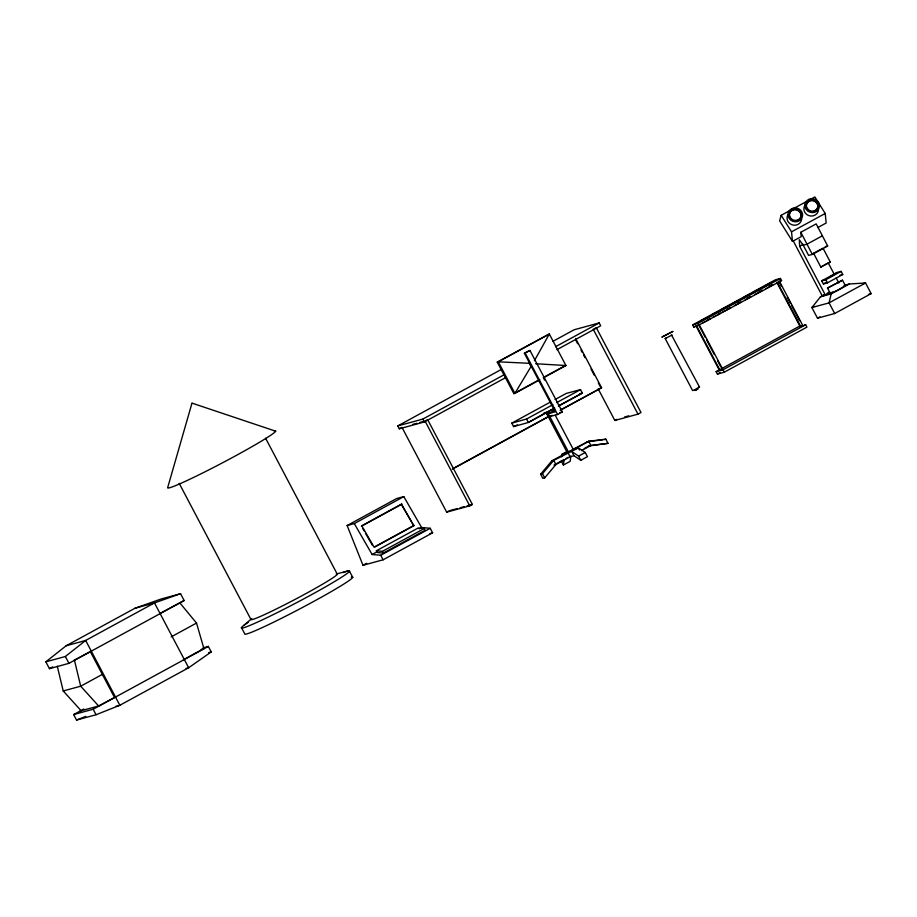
<?xml version="1.0" encoding="UTF-8"?>
<svg xmlns="http://www.w3.org/2000/svg" width="917" height="917" viewBox="0 0 917 917"><rect width="100%" height="100%" fill="white"/><g stroke="black" fill="none" stroke-linecap="round" stroke-linejoin="round"><path stroke-width="1.38" d="M561.754 456.872L562.121 454.202L566.603 451.76M570.867 456.036L570.145 461.366L563.405 465.034L564.138 459.704M849.371 283.972L831.146 293.91L829.083 302.874L834.699 313.511L871.15 293.623L865.545 282.986L849.371 283.972L844.03 285.428M806.135 201.706L781.181 215.312L779.622 220.871L792.483 241.389L801.229 236.609L800.805 232.276L816.187 223.886L827.707 246.043L812.324 254.433L808.599 255.396L803.235 245.183L799.315 239.715L799.635 246.237L825.403 295.102L830.137 292.523M191.951 403.228L167.673 487.626A61.038 3.404 -27.8 0 0 227.003 460.426A61.038 3.404 -27.8 0 0 274.252 430.91M531.207 366.25L514.907 393.347L513.852 393.634L497.232 362.112L549.317 334.006L565.927 365.528L543.529 377.735M813.517 253.172L820.853 267.122L822.973 265.689M813.746 253.149L823.008 248.163L830.343 262.102L820.853 267.122M824.108 294.838L820.463 296.821L811.889 307.562L817.494 318.199L834.699 313.511M401.474 504.373L413.796 525.739L401.474 504.373L361.413 526.22M584.301 448.528L589.001 445.96L608.017 443.335L605.816 439.163L588.714 441.272L574.558 448.986L578.409 447.932L585.241 452.482L587.442 456.655L580.793 460.277L573.962 455.726L570.099 456.781L555.92 464.518L544.698 477.849L542.818 478.365L540.629 474.192L551.851 460.861L565.984 453.147L562.121 454.202M540.629 474.192L542.497 473.676L553.719 460.345L578.409 447.932L579.51 450.018M671.565 335.106L699.488 387.02L695.224 389.496L692.633 390.619L665.203 338.579L666.166 337.903M672.046 334.98L665.203 338.579M772.802 284.66L767.426 287.789M827.512 288.064L842.494 280.189L845.371 285.645L837.989 290.07L830.389 293.532L827.512 288.064L842.494 280.189M830.389 293.532L832.51 292.03M243.773 625.451L251.751 618.528M45.85 661.833L66.15 645.774L134.959 608.246L161.037 599.03L180.546 593.7L184.145 600.532L68.958 663.335L49.449 668.665L45.85 661.833L65.359 656.503L85.659 640.444L154.48 602.916L180.546 593.7M834.367 274.515L837.038 272.487L841.118 271.375L842.757 274.492L827.455 282.837L823.386 283.949L821.735 280.831L837.038 272.487M710.583 318.669L706.583 320.984M203.138 647.849L208.342 646.428L211.242 651.918L188.661 667.748L119.84 705.276L96.056 714.733L76.547 720.051L73.647 714.561L83.814 709.024M720.624 313.259L716.911 315.368M730.952 307.631L727.238 309.74M740.902 302.174L736.557 304.593M751.103 296.604L746.919 298.942M695.292 390.241C693.653 391.444 700.164 387.902 697.356 389.14M555.358 410.438L553.031 411.045L552.126 409.326L528.352 422.473L513.589 426.6L511.778 423.15L550.108 402.219M695.636 390.034L696.943 389.347M555.049 399.525L566.179 393.45L580.507 389.633L582.318 393.084L558.476 406.071M543.391 413.452L545.982 412.306L567.199 452.551L573.354 449.571L555.221 415.195M546.887 414.025L555.232 411.813L524.386 353.297L529.143 350.707L529.969 350.489L562.35 411.916L557.582 414.507L549.799 416.57L552.194 415.263M524.386 353.297L529.969 350.489M809.871 199.665L814.869 196.949L825.22 213.466L826.16 223.014L817.815 227.565M505.668 377.621L424.399 421.946L399.319 428.789L397.795 425.912L501.588 369.322M552.848 341.365L574.111 329.776L599.191 322.922L600.704 325.799L556.94 349.664M399.319 428.789L401.073 427.826M397.795 425.912L422.875 419.069L504.155 374.744M555.427 346.786L599.191 322.922M792.483 241.389L791.531 231.829L825.22 213.466M513.852 393.634L538.737 380.062M543.712 377.345L563.623 366.491M539.792 379.776L514.907 393.347L498.286 361.825L497.232 362.112M799.635 246.237L803.189 244.3M822.343 235.829L806.949 244.22L803.235 245.183M49.449 668.665L52.705 666.888M115.508 697.058L98.623 705.975L80.696 686.203L74.415 660.068L91.31 651.15M160.349 613.232L184.145 600.532M716.143 371.66L719.593 370.72L696.198 326.349L693.733 327.025L692.622 324.916L775.232 279.868L780.447 278.447L781.559 280.556L696.76 326.2L720.154 370.571L723.043 369.78L805.653 324.733L806.926 327.128L724.315 372.176L717.415 374.067L716.143 371.66L798.753 326.612L802.203 325.673L800.209 326.761L776.814 282.39M692.622 324.916L697.837 323.495L780.447 278.447M693.733 327.025L696.232 325.661M511.778 423.15L526.541 419.023L552.894 404.672M556.653 402.62L580.507 389.633M554.716 408.122L528.352 422.473L526.541 419.023M548.263 413.647L553.031 411.045M347.13 525.544L396.614 498.561L403.789 496.601L421.602 527.516L430.222 528.284L432.606 532.811L383.123 559.794L362.983 565.296L347.13 525.544L354.306 523.584L403.789 496.601M452.975 468.61L548.297 416.627M560.837 409.796L601.598 387.742L575.624 338.476M452.345 469.126L548.916 416.456M560.207 410.3L601.598 387.742M401.829 503.949L361.768 525.796L374.079 547.162L414.152 525.315M831.054 276.51L833.473 275.192L831.089 275.845M825.025 279.8L821.735 280.831L825.816 279.719L841.118 271.375M102.349 674.396L80.696 686.203L63.227 690.971L57.278 666.223M171.238 636.845L196.513 623.067L179.698 602.687M823.386 283.949L825.736 282.665M793.32 241.056L822.274 295.962L824.635 294.666M827.008 293.383L829.369 292.087M814.158 306.324L811.889 307.562L829.083 302.874L865.545 282.986L862.897 283.708M374.984 546.899L412.547 526.427M401.955 427.345L446.671 512.156L448.413 511.216M598.148 388.819L614.837 420.467L616.843 419.367M376.348 550.808L418.232 527.974L424.284 528.513L425.133 530.244L383.249 553.089L377.208 552.538L376.348 550.808L382.389 551.358L424.284 528.513M354.306 523.584L372.119 554.498L377.07 551.793M419.126 528.868L421.602 527.516M183.343 659.793L203.906 648.583L196.513 623.067M73.647 714.561L93.167 709.242L208.342 646.428M572.701 449.479L588.714 441.272L590.903 445.444L608.017 443.335M469.756 505.863L472.358 504.442L427.643 419.631L425.041 421.052L469.756 505.863L446.671 512.156M637.991 414.14L640.994 412.501L596.279 327.69L593.276 329.329L637.991 414.14L614.837 420.467M567.199 452.551L573.354 449.571M372.119 554.498L380.738 555.266L430.222 528.284M720.43 370.262L722.676 369.196L699.281 324.824M362.983 565.296L366.685 563.267M720.154 370.571L722.676 369.196M800.209 326.761L805.653 324.733M817.494 318.199L820.004 316.835M717.415 374.067L719.914 372.703M563.462 459.887L554.051 465.022L555.92 464.518L553.719 460.345L551.851 460.861M565.823 458.603L568.173 457.319M581.481 450.579L590.903 445.444L589.001 445.96M573.962 455.726L571.772 451.554L578.593 456.104L585.241 452.482M558.419 405.944L582.318 393.084L579.716 393.771M824.085 265.07L826.538 263.775M747.779 297.956L748.753 297.452M737.451 303.573L738.46 303.057M757.098 293.417L762.486 290.288L761.867 290.46M727.124 309.178L728.247 308.605M769.546 286.081L770.589 285.554M759.219 291.709L760.273 291.193M725.072 310.829L726.115 310.313M707.557 319.895L708.566 319.391M714.744 316.468L715.799 315.941M704.485 322.05L705.505 321.546M827.719 263.19L828.75 262.698M765.477 288.74L766.371 288.305M749.659 297.005L750.45 296.638M755.149 294.368L756.055 293.944M745.223 299.756L746.002 299.389M739.4 302.587L740.214 302.209M729.29 308.078L730.196 307.653M734.792 305.453L735.606 305.063M718.962 313.717L719.868 313.282M513.589 426.6L517.475 424.88M771.495 285.13L772.641 284.671M724.166 311.264L723.02 311.723M713.139 317.19L713.839 316.892M709.437 318.978L710.113 318.68M702.938 322.761L703.614 322.463M698.456 387.387L699.488 387.02M76.547 720.051L85.797 716.383M829.564 262.342L830.343 262.102M781.559 280.556L779.37 281.152L802.765 325.524M840.041 275.238L842.757 274.492M534.416 360.713L549.317 334.006L498.286 361.825L529.659 363.315M564.872 365.814L565.927 365.528L535.654 363.74M822.274 295.962L825.403 295.102M820.463 296.821L831.146 293.91M868.502 294.346L871.15 293.623M412.822 424.388L416.891 423.276M419.608 422.531L423.677 421.419M624.649 416.971L628.741 415.848M603.902 439.679L605.816 439.163M449.273 510.746L457.423 508.522M460.139 507.777L464.208 506.665M466.925 505.92L472.358 504.442M134.959 608.246L154.48 602.916L188.661 667.748L186.059 668.459M429.913 533.545L432.606 532.811M66.15 645.774L85.659 640.444L119.84 705.276L115.943 706.342M74.415 660.068L75.481 659.782M201.201 649.328L203.906 648.583M208.64 652.629L211.242 651.918M80.169 711.019L99.678 705.689M559.76 412.593L562.35 411.916M348.07 570.924L336.184 574.031A48.83 2.728 -27.8 0 1 298.392 597.643A48.83 2.728 -27.8 0 1 250.926 619.411L179.193 483.362M825.231 246.684L827.707 246.043M586.8 441.788L602.595 439.839M192.089 403.159L275.639 431.173M63.227 690.971L81.143 710.744M781.181 215.312L791.531 231.829M362.777 528.593L364.152 530.966M365.516 533.339L372.359 545.214M828.234 262.915L834.183 274.183M836.166 277.943L838.803 282.963M825.816 279.719L827.455 282.837M778.808 281.301L781.41 286.23M787.256 297.326L790.511 303.493M791.807 305.957L799.601 320.744M777.375 282.241L800.77 326.612M723.043 369.78L724.315 372.176M697.837 323.495L698.949 325.604M699.373 326.211L705.219 337.307M706.514 339.771L714.32 354.558M717.564 360.713L720.819 366.88M575.67 339.92L577.664 343.703M580.988 350.019L582.329 352.541M583.659 355.074L584.989 357.596M590.984 368.966L594.308 375.282M598.308 382.859L600.967 387.902M543.311 377.575L544.641 380.108M525.189 353.091L557.582 414.507M578.593 456.104L580.793 460.277M529.35 363.396L530.897 366.341M547.357 411.916L568.574 452.173M567.898 452.608L570.099 456.781M561.215 460.861L563.405 465.034M542.497 473.676L544.698 477.849M422.875 419.069L424.399 421.946M380.738 555.266L383.123 559.794M349.469 571.188L352.724 577.366M265.575 438.2L337.307 574.248M241.492 627.641L244.747 633.83A61.038 3.404 -27.8 0 0 304.089 606.618A61.038 3.404 -27.8 0 0 351.326 577.102M90.244 651.437L114.453 697.344M65.359 656.503L68.958 663.335M93.167 709.242L96.056 714.733M812.324 254.433L800.805 232.276M382.389 551.358L383.249 553.089M806.226 206.554A5.834 5.491 15.7 0 1 811.018 200.731A5.834 5.491 15.7 0 1 817.643 205.03A5.834 5.491 15.7 0 1 813.837 211.483M810.009 211.311A5.834 5.491 15.7 0 1 806.501 207.769M801.641 218.865A7.325 6.889 15.7 0 1 799.234 223.576L797.675 224.562A7.325 6.889 15.7 0 1 788.941 222.774L787.852 221.249A7.325 6.889 15.7 0 1 788.23 214.349M818.468 209.752A7.325 6.889 15.7 0 1 816.027 214.44L814.445 215.403A7.325 6.889 15.7 0 1 805.722 213.535L804.668 211.999A7.325 6.889 15.7 0 1 805.115 205.099M793.125 220.584A5.938 5.582 15.7 0 1 790.477 211.838A5.938 5.582 15.7 0 1 799.979 212.263A5.938 5.582 15.7 0 1 797.033 220.756M343.084 572.598A61.038 3.404 -27.8 0 1 295.171 603.432A61.038 3.404 -27.8 0 1 248.163 622.402M662.063 337.009L672.78 331.473L662.063 337.009M701.367 320.663L709.598 316.422L701.367 320.663M711.558 315.104L720.063 310.714L711.558 315.104M721.885 309.476L730.391 305.086L721.885 309.476M732.626 303.63L740.283 299.676L732.626 303.63M743.091 297.933L750.473 294.116L743.091 297.933M752.857 292.58L761.374 288.19L752.857 292.58M763.185 286.952L771.701 282.562L763.185 286.952M792.001 208.583L790.431 209.569A7.325 6.889 15.7 0 0 788.826 217.81L789.904 219.323A7.325 6.889 15.7 0 0 798.638 221.112L800.209 220.137A7.325 6.889 15.7 0 0 801.813 211.896L800.736 210.371A7.325 6.889 15.7 0 0 792.001 208.583M808.909 199.379L807.327 200.33A7.325 6.889 15.7 0 0 805.63 208.56L806.696 210.085A7.325 6.889 15.7 0 0 815.408 211.965L816.99 211.002A7.325 6.889 15.7 0 0 818.686 202.783L817.62 201.247A7.325 6.889 15.7 0 0 808.909 199.379M807.694 209.065A5.834 5.491 15.7 0 0 817.609 207.735A5.834 5.491 15.7 0 0 811.167 200.204A5.834 5.491 15.7 0 0 807.694 209.065M790.775 218.303A5.938 5.582 15.7 0 0 800.862 216.951A5.938 5.582 15.7 0 0 794.317 209.294A5.938 5.582 15.7 0 0 790.775 218.303"/></g></svg>
